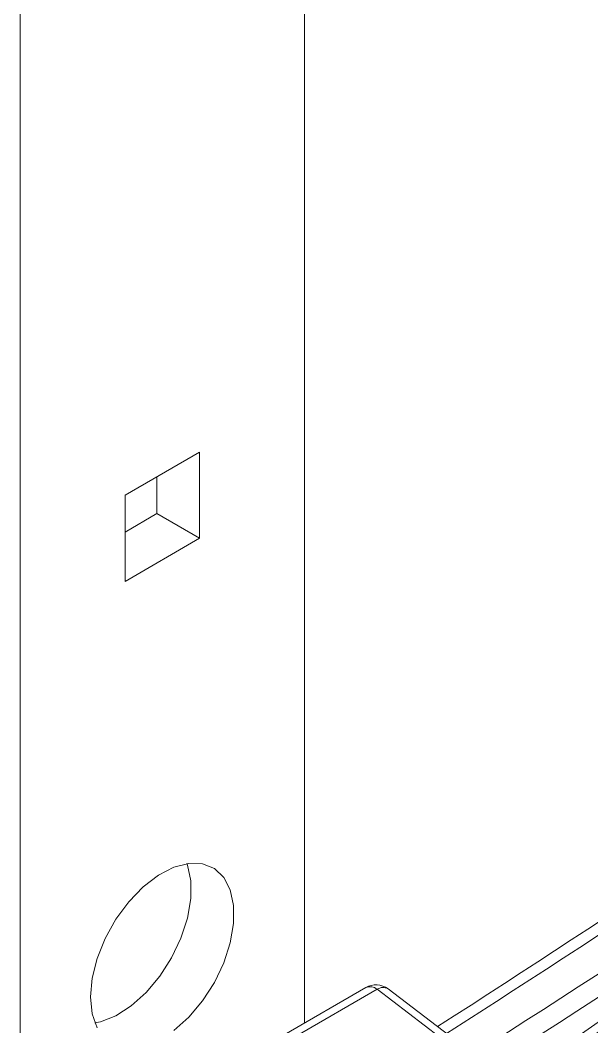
# Model space of a CAD drawing. Extents: x 8 to 113, y 2 to 87.
# Drawn here: x 81.975 to 83.752, y 69.08 to 72.209 of the extents above; entities that cross this region are included whole.
import ezdxf

# ---------------------------------------------------------------- set-up
doc = ezdxf.new("R2010")
doc.units = 0
doc.header["$MEASUREMENT"] = 0
doc.layers.add('OBJECT', color=7, linetype='CONTINUOUS')

msp = doc.modelspace()

# ---------------------------------------------------------------- linework, layer by layer
at = {"layer": 'OBJECT', "linetype": 'Continuous', "lineweight": 15}
for p, q in [((82.8589, 69.0922), (82.8589, 73.9906)), ((81.975, 66.4184), (81.975, 73.4803)), ((82.5329, 70.8661), (82.301, 70.7322)), ((82.5329, 70.5983), (82.5329, 70.8661)), ((82.4, 70.7894), (82.4, 70.675)), ((82.301, 70.7322), (82.301, 70.4644)), ((82.4, 70.675), (82.301, 70.6179)), ((82.5329, 70.5983), (82.4, 70.675)), ((82.301, 70.4644), (82.5329, 70.5983)), ((83.0494, 69.2022), (82.7957, 69.0557)), ((83.0845, 69.1967), (82.8308, 69.0502)), ((83.4166, 68.9445), (83.0845, 69.1967)), ((83.4506, 68.9456), (83.1185, 69.1978))]:
    msp.add_line(p, q, dxfattribs=at)
at = {"layer": 'OBJECT', "linetype": 'Continuous', "lineweight": 15, "flags": 128}
for points in [[(82.453, 69.0686), (82.4994, 69.1103), (82.542, 69.1609), (82.5787, 69.2181), (82.6078, 69.2792), (82.628, 69.3414), (82.6384, 69.4017), (82.6384, 69.4573), (82.628, 69.5056), (82.6078, 69.5444), (82.5787, 69.5719), (82.542, 69.5867), (82.4994, 69.5882), (82.453, 69.5763), (82.4049, 69.5515), (82.3574, 69.5151), (82.3126, 69.4687), (82.2728, 69.4144), (82.2396, 69.3549), (82.2148, 69.2929), (82.1994, 69.2313), (82.1942, 69.1731)], [(82.4933, 69.5873), (82.4951, 69.5824), (82.5055, 69.534), (82.5055, 69.4784), (82.4951, 69.4181), (82.4749, 69.356), (82.4457, 69.2948), (82.409, 69.2376), (82.3665, 69.187), (82.3201, 69.1454), (82.272, 69.1146), (82.2244, 69.0961), (82.2077, 69.0927)], [(82.1942, 69.1731), (82.1994, 69.1208), (82.2148, 69.0769)]]:
    msp.add_lwpolyline(points, dxfattribs=at)
at = {"layer": 'OBJECT', "linetype": 'Continuous', "lineweight": 15}
for centre, radius, start, end in [((64.6542, 98.3041), 34.6501, 302.50142, 305.77687), ((66.2185, 96.0319), 31.9261, 302.34637, 305.88702), ((65.9777, 96.5149), 32.5623, 302.31484, 305.93685), ((65.389, 97.3856), 33.6739, 302.40812, 305.88352), ((61.2443, 101.1242), 39.1582, 304.61962, 307.58577), ((63.1977, 98.4464), 35.8695, 304.43904, 307.67735), ((62.4075, 101.5925), 39.35, 302.45821, 305.43114), ((60.1265, 102.676), 41.5791, 304.26201, 307.12213), ((62.0283, 100.0335), 38.3404, 304.12356, 307.20328), ((83.0807, 69.148), 0.0625, 52.7853, 119.9973), ((83.0626, 69.1717), 0.0332, 48.7704, 113.3798), ((83.1024, 69.1707), 0.0316, 59.4002, 124.505)]:
    msp.add_arc(centre, radius, start, end, dxfattribs=at)
for points, knots in [([(83.5161, 68.4951), (83.526, 68.5025), (83.6323, 68.5816), (84.1335, 68.9544), (84.6248, 69.3199), (85.0196, 69.6136)], [0, 0, 0, 0, 0.019718, 0.212143, 1, 1, 1, 1]), ([(83.5189, 68.468), (83.7936, 68.6454), (84.3607, 69.0116), (84.9012, 69.3911), (85.1799, 69.5867)], [0, 0, 0, 0, 0.484423, 1, 1, 1, 1]), ([(83.5755, 68.0107), (83.5815, 68.0152), (83.6115, 68.0376), (83.7378, 68.1319), (84.2169, 68.49), (84.6718, 68.8301), (85.0306, 69.0984)], [0, 0, 0, 0, 0.012391, 0.061957, 0.260221, 1, 1, 1, 1])]:
    msp.add_open_spline(points, degree=3, knots=knots, dxfattribs=at)
msp.add_open_spline([(85.0312, 69.5978), (83.5184, 68.4724)], degree=1, dxfattribs=at)

doc.saveas('drawing.dxf')
